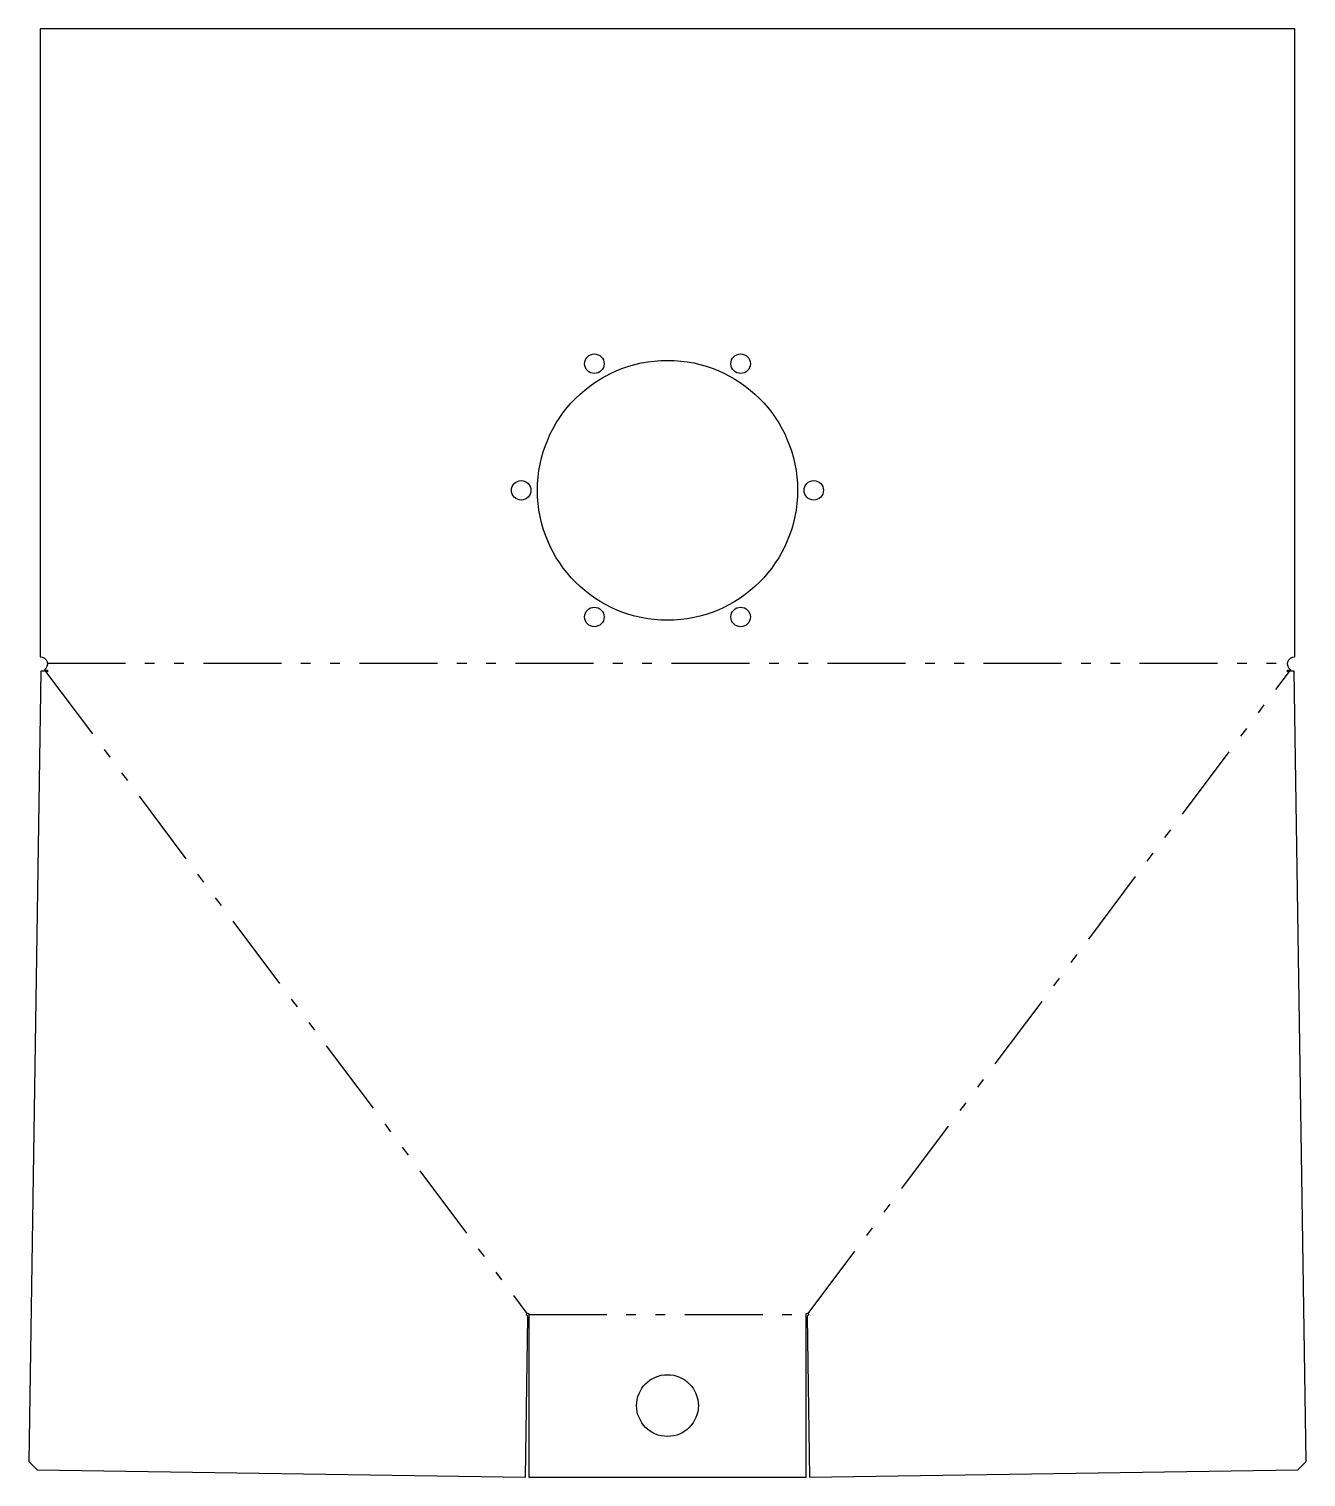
# Model space of a CAD drawing. Header units: millimetres. Extents: x 0 to 393, y 0 to 446.
import ezdxf

# ---------------------------------------------------------------- set-up
doc = ezdxf.new("R2010")
doc.units = ezdxf.units.MM
doc.linetypes.add('DASHDOTDOT', pattern=[48, 24, -6, 3, -6, 3, -6])
doc.layers.get('0').update_dxf_attribs({"color": 250, "linetype": 'CONTINUOUS'})
doc.layers.add('MBend', color=94, linetype='DASHDOTDOT')

msp = doc.modelspace()

# ---------------------------------------------------------------- linework, layer by layer
msp.add_lwpolyline([(3.63, 248.05), (0, 4.79), (2.51, 2.25), (152.71, 0.01), (153.45, 49.34), (153.4, 49.72, -1.536058), (153.57, 50.33), (153.58, 50.33), (153.72, 50.33), (153.72, 0), (239.12, 0), (239.12, 50.33), (239.26, 50.33), (239.28, 50.33, -1.536195), (239.45, 49.72), (239.4, 49.34), (240.13, 0.01), (390.33, 2.25), (392.85, 4.79), (389.22, 248.05, -0.016097), (389.08, 248.06), (388.23, 248.05, -0.003805), (387.22, 247.86), (387.17, 247.86), (387.17, 248.37), (388.21, 248.37, -0.768443), (389.42, 252.42), (389.42, 445.7), (3.42, 445.7), (3.42, 252.42, -0.768443), (4.63, 248.37), (5.67, 248.37), (5.67, 247.86), (5.63, 247.86, -0.003879), (4.61, 248.05), (3.77, 248.06, -0.016097)], format="xyb", close=True)
at = {"color": 250}
for centre, radius in [((196.42, 303.7), 40), ((173.92, 342.67), 3), ((218.92, 342.67), 3), ((151.42, 303.7), 3), ((241.42, 303.7), 3), ((173.92, 264.73), 3), ((218.92, 264.73), 3), ((196.42, 22), 9.5)]:
    msp.add_circle(centre, radius, dxfattribs=at)
at = {"layer": 'MBend'}
for p, q in [((5.65, 250.54), (387.19, 250.54)), ((5.12, 247.95), (153.14, 50.34)), ((239.71, 50.34), (387.72, 247.95)), ((153.72, 50.06), (239.12, 50.06))]:
    msp.add_line(p, q, dxfattribs=at)

doc.saveas('drawing.dxf')
